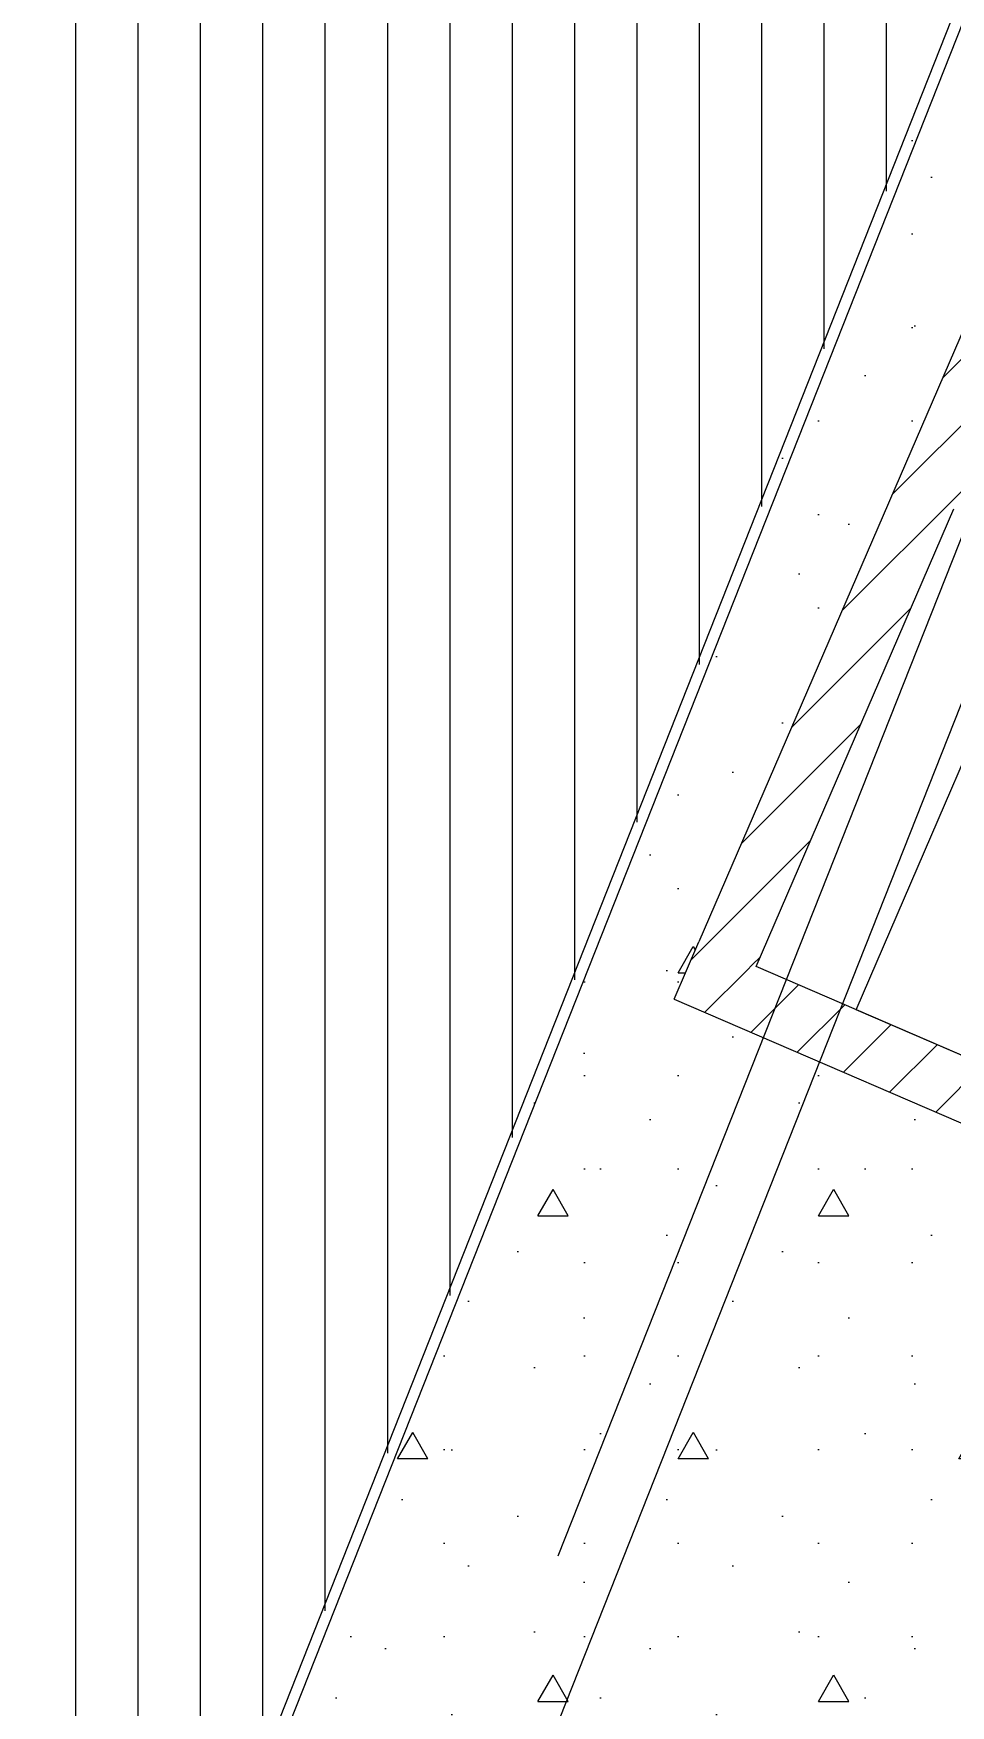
# Model space of a CAD drawing. Header units: millimetres. Extents: x 12535370 to 12566104, y 356204400 to 356234587.
# Drawn here: x 12541231 to 12542701, y 356220425 to 356223107 of the extents above; entities that cross this region are included whole.
import ezdxf
from ezdxf.enums import TextEntityAlignment as Align

# ---------------------------------------------------------------- set-up
doc = ezdxf.new("R2010")
doc.units = ezdxf.units.MM
doc.header["$MEASUREMENT"] = 0
doc.linetypes.add('Dot & Dashed', pattern=[6702.78, 3527.78, -1763.89, 0, -1411.11])
for name, color, linetype in [('New_015 Innenwände', 7, 'Continuous'), ('New_035 Decken', 7, 'Continuous'), ('New_290 Raster _ Achsen', 7, 'Continuous'), ('New_GRUNDSTÜCKSGRENZE', 7, 'Continuous')]:
    doc.layers.add(name, color=color, linetype=linetype)
for name, color, linetype, lineweight in [('New_015 Innenwände_Pen_No__1', 7, 'Continuous', 13), ('New_035 Decken_Pen_No__1', 7, 'Continuous', 13), ('New_255 Plangrafiken_Pen_No__1', 7, 'Continuous', 13), ('New_255 Plangrafiken_Pen_No__39', 8, 'Continuous', 13), ('New_290 Raster _ Achsen_Pen_No__108', 7, 'Continuous', 13), ('New_GRUNDSTÜCKSGRENZE_Pen_No__1', 7, 'Continuous', 13), ('New_HKLS1_Pen_No__21', 1, 'Continuous', 13)]:
    doc.layers.add(name, color=color, linetype=linetype, lineweight=lineweight)
doc.styles.add('GENERATED_STYLE_1', font='arial.ttf')
doc.dimstyles.new('GENERATED_STYLE__1', dxfattribs={"dimtxt": 125, "dimasz": 47.5, "dimexe": 0.18, "dimexo": 2, "dimgap": 0, "dimtad": 1, "dimlfac": 0.001, "dimzin": 0, "dimdsep": 46, "dimtxsty": 'GENERATED_STYLE_1', "dimblk": 'ARROWHEAD_2', "dimblk1": 'ARROWHEAD_2', "dimblk2": 'ARROWHEAD_2', "dimcen": 0.09, "dimclrd": 7, "dimclre": 7, "dimclrt": 7, "dimadec": 0, "dimazin": 0, "dimtfac": 1, "dimtdec": 4, "dimtmove": 0, "dimatfit": 3, "dimfxl": 1, "dimtolj": 1, "dimtzin": 0, "dimarcsym": 0})
pattern_1 = [(45, (12240439.16, 356160438.356), (-53.033009, 53.033009), [])]

# ---------------------------------------------------------------- blocks, each defined once
blk = doc.blocks.new('Slab_1', base_point=(12543125.7, 356224199.6))
at = {"layer": 'New_035 Decken_Pen_No__1', "color": 7, "linetype": 'Continuous', "lineweight": 13, "flags": 128}
blk.add_lwpolyline([(12543125.7, 356224199.6), (12540594.4, 356217796.1), (12557109.9, 356210638.6), (12555849.5, 356218685.3), (12550386.1, 356221050.3), (12550289.5, 356221565.4), (12549847.3, 356224376.9), (12547550.8, 356225368.9), (12546427.5, 356222768.6)], close=True, dxfattribs=at)
blk = doc.blocks.new('Wall_1', base_point=(12539105, 356213987.7))
at = {"layer": 'New_015 Innenwände_Pen_No__1', "color": 7, "linetype": 'Continuous', "lineweight": 13, "flags": 128}
for points in [[(12544625.9, 356227939.6), (12539105, 356213987.7)], [(12539477, 356213840.5), (12544997.9, 356227792.4)]]:
    blk.add_lwpolyline(points, dxfattribs=at)
blk = doc.blocks.new('*X16', base_point=(12240439.2, 356160438.4))
at = {"layer": 'New_255 Plangrafiken_Pen_No__39', "color": 8, "linetype": 'Continuous', "lineweight": 13}
for p, q in [((12541298.2, 356223183.6), (12541298.2, 356222933.6)), ((12541298.2, 356223183.6), (12541298.2, 356222933.6)), ((12541398.2, 356223183.6), (12541398.2, 356222933.6)), ((12541398.2, 356223183.6), (12541398.2, 356222933.6)), ((12541498.2, 356223183.6), (12541498.2, 356222933.6)), ((12541498.2, 356223183.6), (12541498.2, 356222933.6)), ((12541598.2, 356223183.6), (12541598.2, 356222933.6)), ((12541598.2, 356223183.6), (12541598.2, 356222933.6)), ((12541698.2, 356223183.6), (12541698.2, 356222933.6)), ((12541698.2, 356223183.6), (12541698.2, 356222933.6)), ((12541798.2, 356223183.6), (12541798.2, 356222933.6)), ((12541798.2, 356223183.6), (12541798.2, 356222933.6)), ((12541898.2, 356223183.6), (12541898.2, 356222933.6)), ((12541898.2, 356223183.6), (12541898.2, 356222933.6)), ((12541998.2, 356223183.6), (12541998.2, 356222933.6)), ((12541998.2, 356223183.6), (12541998.2, 356222933.6)), ((12542098.2, 356223183.6), (12542098.2, 356222933.6)), ((12542098.2, 356223183.6), (12542098.2, 356222933.6)), ((12542198.2, 356223183.6), (12542198.2, 356222933.6)), ((12542198.2, 356223183.6), (12542198.2, 356222933.6)), ((12542298.2, 356223183.6), (12542298.2, 356222933.6)), ((12542298.2, 356223183.6), (12542298.2, 356222933.6)), ((12542398.2, 356223183.6), (12542398.2, 356222933.6)), ((12542398.2, 356223183.6), (12542398.2, 356222933.6)), ((12542498.2, 356223183.6), (12542498.2, 356222933.6)), ((12542498.2, 356223183.6), (12542498.2, 356222933.6)), ((12542598.2, 356223183.6), (12542598.2, 356222933.6)), ((12542598.2, 356223183.6), (12542598.2, 356222933.6)), ((12541298.2, 356222933.6), (12541298.2, 356222683.6)), ((12541298.2, 356222933.6), (12541298.2, 356222683.6)), ((12541398.2, 356222933.6), (12541398.2, 356222683.6)), ((12541398.2, 356222933.6), (12541398.2, 356222683.6)), ((12541498.2, 356222933.6), (12541498.2, 356222683.6)), ((12541498.2, 356222933.6), (12541498.2, 356222683.6)), ((12541598.2, 356222933.6), (12541598.2, 356222683.6)), ((12541598.2, 356222933.6), (12541598.2, 356222683.6)), ((12541698.2, 356222933.6), (12541698.2, 356222683.6)), ((12541698.2, 356222933.6), (12541698.2, 356222683.6)), ((12541798.2, 356222933.6), (12541798.2, 356222683.6)), ((12541798.2, 356222933.6), (12541798.2, 356222683.6)), ((12541898.2, 356222933.6), (12541898.2, 356222683.6)), ((12541898.2, 356222933.6), (12541898.2, 356222683.6)), ((12541998.2, 356222933.6), (12541998.2, 356222683.6)), ((12541998.2, 356222933.6), (12541998.2, 356222683.6)), ((12542098.2, 356222933.6), (12542098.2, 356222683.6)), ((12542098.2, 356222933.6), (12542098.2, 356222683.6)), ((12542198.2, 356222933.6), (12542198.2, 356222683.6)), ((12542198.2, 356222933.6), (12542198.2, 356222683.6)), ((12542298.2, 356222933.6), (12542298.2, 356222683.6)), ((12542298.2, 356222933.6), (12542298.2, 356222683.6)), ((12542398.2, 356222933.6), (12542398.2, 356222683.6)), ((12542398.2, 356222933.6), (12542398.2, 356222683.6)), ((12542498.2, 356222933.6), (12542498.2, 356222683.6)), ((12542498.2, 356222933.6), (12542498.2, 356222683.6)), ((12542598.2, 356222933.6), (12542598.2, 356222854)), ((12542598.2, 356222933.6), (12542598.2, 356222854)), ((12541298.2, 356222683.6), (12541298.2, 356222433.6)), ((12541298.2, 356222683.6), (12541298.2, 356222433.6)), ((12541398.2, 356222683.6), (12541398.2, 356222433.6)), ((12541398.2, 356222683.6), (12541398.2, 356222433.6)), ((12541498.2, 356222683.6), (12541498.2, 356222433.6)), ((12541498.2, 356222683.6), (12541498.2, 356222433.6)), ((12541598.2, 356222683.6), (12541598.2, 356222433.6)), ((12541598.2, 356222683.6), (12541598.2, 356222433.6)), ((12541698.2, 356222683.6), (12541698.2, 356222433.6)), ((12541698.2, 356222683.6), (12541698.2, 356222433.6)), ((12541798.2, 356222683.6), (12541798.2, 356222433.6)), ((12541798.2, 356222683.6), (12541798.2, 356222433.6)), ((12541898.2, 356222683.6), (12541898.2, 356222433.6)), ((12541898.2, 356222683.6), (12541898.2, 356222433.6)), ((12541998.2, 356222683.6), (12541998.2, 356222433.6)), ((12541998.2, 356222683.6), (12541998.2, 356222433.6)), ((12542098.2, 356222683.6), (12542098.2, 356222433.6)), ((12542098.2, 356222683.6), (12542098.2, 356222433.6)), ((12542198.2, 356222683.6), (12542198.2, 356222433.6)), ((12542198.2, 356222683.6), (12542198.2, 356222433.6)), ((12542298.2, 356222683.6), (12542298.2, 356222433.6)), ((12542298.2, 356222683.6), (12542298.2, 356222433.6)), ((12542398.2, 356222683.6), (12542398.2, 356222433.6)), ((12542398.2, 356222683.6), (12542398.2, 356222433.6)), ((12542498.2, 356222683.6), (12542498.2, 356222600.9)), ((12542498.2, 356222683.6), (12542498.2, 356222600.9)), ((12541298.2, 356222433.6), (12541298.2, 356222183.6)), ((12541298.2, 356222433.6), (12541298.2, 356222183.6)), ((12541398.2, 356222433.6), (12541398.2, 356222183.6)), ((12541398.2, 356222433.6), (12541398.2, 356222183.6)), ((12541498.2, 356222433.6), (12541498.2, 356222183.6)), ((12541498.2, 356222433.6), (12541498.2, 356222183.6)), ((12541598.2, 356222433.6), (12541598.2, 356222183.6)), ((12541598.2, 356222433.6), (12541598.2, 356222183.6)), ((12541698.2, 356222433.6), (12541698.2, 356222183.6)), ((12541698.2, 356222433.6), (12541698.2, 356222183.6)), ((12541798.2, 356222433.6), (12541798.2, 356222183.6)), ((12541798.2, 356222433.6), (12541798.2, 356222183.6)), ((12541898.2, 356222433.6), (12541898.2, 356222183.6)), ((12541898.2, 356222433.6), (12541898.2, 356222183.6)), ((12541998.2, 356222433.6), (12541998.2, 356222183.6)), ((12541998.2, 356222433.6), (12541998.2, 356222183.6)), ((12542098.2, 356222433.6), (12542098.2, 356222183.6)), ((12542098.2, 356222433.6), (12542098.2, 356222183.6)), ((12542198.2, 356222433.6), (12542198.2, 356222183.6)), ((12542198.2, 356222433.6), (12542198.2, 356222183.6)), ((12542298.2, 356222433.6), (12542298.2, 356222183.6)), ((12542298.2, 356222433.6), (12542298.2, 356222183.6)), ((12542398.2, 356222433.6), (12542398.2, 356222347.9)), ((12542398.2, 356222433.6), (12542398.2, 356222347.9)), ((12541298.2, 356222183.6), (12541298.2, 356221933.6)), ((12541298.2, 356222183.6), (12541298.2, 356221933.6)), ((12541398.2, 356222183.6), (12541398.2, 356221933.6)), ((12541398.2, 356222183.6), (12541398.2, 356221933.6)), ((12541498.2, 356222183.6), (12541498.2, 356221933.6)), ((12541498.2, 356222183.6), (12541498.2, 356221933.6)), ((12541598.2, 356222183.6), (12541598.2, 356221933.6)), ((12541598.2, 356222183.6), (12541598.2, 356221933.6)), ((12541698.2, 356222183.6), (12541698.2, 356221933.6)), ((12541698.2, 356222183.6), (12541698.2, 356221933.6)), ((12541798.2, 356222183.6), (12541798.2, 356221933.6)), ((12541798.2, 356222183.6), (12541798.2, 356221933.6)), ((12541898.2, 356222183.6), (12541898.2, 356221933.6)), ((12541898.2, 356222183.6), (12541898.2, 356221933.6)), ((12541998.2, 356222183.6), (12541998.2, 356221933.6)), ((12541998.2, 356222183.6), (12541998.2, 356221933.6)), ((12542098.2, 356222183.6), (12542098.2, 356221933.6)), ((12542098.2, 356222183.6), (12542098.2, 356221933.6)), ((12542198.2, 356222183.6), (12542198.2, 356221933.6)), ((12542198.2, 356222183.6), (12542198.2, 356221933.6)), ((12542298.2, 356222183.6), (12542298.2, 356222094.8)), ((12542298.2, 356222183.6), (12542298.2, 356222094.8)), ((12541298.2, 356221933.6), (12541298.2, 356221683.6)), ((12541298.2, 356221933.6), (12541298.2, 356221683.6)), ((12541398.2, 356221933.6), (12541398.2, 356221683.6)), ((12541398.2, 356221933.6), (12541398.2, 356221683.6)), ((12541498.2, 356221933.6), (12541498.2, 356221683.6)), ((12541498.2, 356221933.6), (12541498.2, 356221683.6)), ((12541598.2, 356221933.6), (12541598.2, 356221683.6)), ((12541598.2, 356221933.6), (12541598.2, 356221683.6)), ((12541698.2, 356221933.6), (12541698.2, 356221683.6)), ((12541698.2, 356221933.6), (12541698.2, 356221683.6)), ((12541798.2, 356221933.6), (12541798.2, 356221683.6)), ((12541798.2, 356221933.6), (12541798.2, 356221683.6)), ((12541898.2, 356221933.6), (12541898.2, 356221683.6)), ((12541898.2, 356221933.6), (12541898.2, 356221683.6)), ((12541998.2, 356221933.6), (12541998.2, 356221683.6)), ((12541998.2, 356221933.6), (12541998.2, 356221683.6)), ((12542098.2, 356221933.6), (12542098.2, 356221683.6)), ((12542098.2, 356221933.6), (12542098.2, 356221683.6)), ((12542198.2, 356221933.6), (12542198.2, 356221841.8)), ((12542198.2, 356221933.6), (12542198.2, 356221841.8)), ((12541298.2, 356221683.6), (12541298.2, 356221433.6)), ((12541298.2, 356221683.6), (12541298.2, 356221433.6)), ((12541398.2, 356221683.6), (12541398.2, 356221433.6)), ((12541398.2, 356221683.6), (12541398.2, 356221433.6)), ((12541498.2, 356221683.6), (12541498.2, 356221433.6)), ((12541498.2, 356221683.6), (12541498.2, 356221433.6)), ((12541598.2, 356221683.6), (12541598.2, 356221433.6)), ((12541598.2, 356221683.6), (12541598.2, 356221433.6)), ((12541698.2, 356221683.6), (12541698.2, 356221433.6)), ((12541698.2, 356221683.6), (12541698.2, 356221433.6)), ((12541798.2, 356221683.6), (12541798.2, 356221433.6)), ((12541798.2, 356221683.6), (12541798.2, 356221433.6)), ((12541898.2, 356221683.6), (12541898.2, 356221433.6)), ((12541898.2, 356221683.6), (12541898.2, 356221433.6)), ((12541998.2, 356221683.6), (12541998.2, 356221433.6)), ((12541998.2, 356221683.6), (12541998.2, 356221433.6)), ((12542098.2, 356221683.6), (12542098.2, 356221588.7)), ((12542098.2, 356221683.6), (12542098.2, 356221588.7)), ((12541298.2, 356221433.6), (12541298.2, 356221183.6)), ((12541298.2, 356221433.6), (12541298.2, 356221183.6)), ((12541398.2, 356221433.6), (12541398.2, 356221183.6)), ((12541398.2, 356221433.6), (12541398.2, 356221183.6)), ((12541498.2, 356221433.6), (12541498.2, 356221183.6)), ((12541498.2, 356221433.6), (12541498.2, 356221183.6)), ((12541598.2, 356221433.6), (12541598.2, 356221183.6)), ((12541598.2, 356221433.6), (12541598.2, 356221183.6)), ((12541698.2, 356221433.6), (12541698.2, 356221183.6)), ((12541698.2, 356221433.6), (12541698.2, 356221183.6)), ((12541798.2, 356221433.6), (12541798.2, 356221183.6)), ((12541798.2, 356221433.6), (12541798.2, 356221183.6)), ((12541898.2, 356221433.6), (12541898.2, 356221183.6)), ((12541898.2, 356221433.6), (12541898.2, 356221183.6)), ((12541998.2, 356221433.6), (12541998.2, 356221335.7)), ((12541998.2, 356221433.6), (12541998.2, 356221335.7)), ((12541298.2, 356221183.6), (12541298.2, 356220933.6)), ((12541298.2, 356221183.6), (12541298.2, 356220933.6)), ((12541398.2, 356221183.6), (12541398.2, 356220933.6)), ((12541398.2, 356221183.6), (12541398.2, 356220933.6)), ((12541498.2, 356221183.6), (12541498.2, 356220933.6)), ((12541498.2, 356221183.6), (12541498.2, 356220933.6)), ((12541598.2, 356221183.6), (12541598.2, 356220933.6)), ((12541598.2, 356221183.6), (12541598.2, 356220933.6)), ((12541698.2, 356221183.6), (12541698.2, 356220933.6)), ((12541698.2, 356221183.6), (12541698.2, 356220933.6)), ((12541798.2, 356221183.6), (12541798.2, 356220933.6)), ((12541798.2, 356221183.6), (12541798.2, 356220933.6)), ((12541898.2, 356221183.6), (12541898.2, 356221082.6)), ((12541898.2, 356221183.6), (12541898.2, 356221082.6)), ((12541298.2, 356220933.6), (12541298.2, 356220683.6)), ((12541298.2, 356220933.6), (12541298.2, 356220683.6)), ((12541398.2, 356220933.6), (12541398.2, 356220683.6)), ((12541398.2, 356220933.6), (12541398.2, 356220683.6)), ((12541498.2, 356220933.6), (12541498.2, 356220683.6)), ((12541498.2, 356220933.6), (12541498.2, 356220683.6)), ((12541598.2, 356220933.6), (12541598.2, 356220683.6)), ((12541598.2, 356220933.6), (12541598.2, 356220683.6)), ((12541698.2, 356220933.6), (12541698.2, 356220683.6)), ((12541698.2, 356220933.6), (12541698.2, 356220683.6)), ((12541798.2, 356220933.6), (12541798.2, 356220829.6)), ((12541798.2, 356220933.6), (12541798.2, 356220829.6)), ((12541298.2, 356220683.6), (12541298.2, 356220433.6)), ((12541298.2, 356220683.6), (12541298.2, 356220433.6)), ((12541398.2, 356220683.6), (12541398.2, 356220433.6)), ((12541398.2, 356220683.6), (12541398.2, 356220433.6)), ((12541498.2, 356220683.6), (12541498.2, 356220433.6)), ((12541498.2, 356220683.6), (12541498.2, 356220433.6)), ((12541598.2, 356220683.6), (12541598.2, 356220433.6)), ((12541598.2, 356220683.6), (12541598.2, 356220433.6)), ((12541698.2, 356220683.6), (12541698.2, 356220576.5)), ((12541698.2, 356220683.6), (12541698.2, 356220576.5)), ((12541298.2, 356220433.6), (12541298.2, 356220183.6)), ((12541298.2, 356220433.6), (12541298.2, 356220183.6)), ((12541398.2, 356220433.6), (12541398.2, 356220183.6)), ((12541398.2, 356220433.6), (12541398.2, 356220183.6)), ((12541498.2, 356220433.6), (12541498.2, 356220183.6)), ((12541498.2, 356220433.6), (12541498.2, 356220183.6)), ((12541598.2, 356220433.6), (12541598.2, 356220323.5)), ((12541598.2, 356220433.6), (12541598.2, 356220323.5))]:
    blk.add_line(p, q, dxfattribs=at)
blk = doc.blocks.new('Fill_5', base_point=(12240439.2, 356160438.4))
at = {"layer": 'New_255 Plangrafiken_Pen_No__39', "color": 8, "linetype": 'Continuous', "lineweight": 13}
blk.add_blockref('*X16', (12240439.2, 356160438.4), dxfattribs=at)
blk = doc.blocks.new('Wall_11', base_point=(12542389.4, 356221610))
at = {"layer": 'New_015 Innenwände', "linetype": 'Continuous', "lineweight": 0, "true_color": 0x000000}
h = blk.add_hatch(dxfattribs=at)
h.set_pattern_fill('BACKSTEIN', color=18, style=0, pattern_type=2)
h.set_pattern_definition(pattern_1)
h.paths.add_polyline_path([(12542258, 356221557.9), (12542389.4, 356221610), (12542297.6, 356221649.7)])
h = blk.add_hatch(dxfattribs=at)
h.set_pattern_fill('BACKSTEIN', color=18, style=0, pattern_type=2)
h.set_pattern_definition(pattern_1)
h.paths.add_polyline_path([(12542389.4, 356221610), (12542258, 356221557.9), (12542349.8, 356221518.2)])
h = blk.add_hatch(dxfattribs=at)
h.set_pattern_fill('BACKSTEIN', color=18, style=0, pattern_type=2)
h.set_pattern_definition(pattern_1)
h.paths.add_polyline_path([(12542349.8, 356221518.2), (12542785.6, 356221330), (12542825.2, 356221421.8), (12542389.4, 356221610)])
h = blk.add_hatch(dxfattribs=at)
h.set_pattern_fill('BACKSTEIN', color=18, style=0, pattern_type=2)
h.set_pattern_definition(pattern_1)
h.paths.add_polyline_path([(12542825.2, 356221421.8), (12542785.6, 356221330), (12542877.4, 356221290.3)])
h = blk.add_hatch(dxfattribs=at)
h.set_pattern_fill('BACKSTEIN', color=18, style=0, pattern_type=2)
h.set_pattern_definition(pattern_1)
h.paths.add_polyline_path([(12542917, 356221382.1), (12542825.2, 356221421.8), (12542877.4, 356221290.3)])
at = {"layer": 'New_015 Innenwände_Pen_No__1', "color": 7, "linetype": 'Continuous', "lineweight": 13, "flags": 128}
for points in [[(12542258, 356221557.9), (12542297.6, 356221649.7)], [(12542825.2, 356221421.8), (12542389.4, 356221610)], [(12542258, 356221557.9), (12542877.4, 356221290.3)], [(12542877.4, 356221290.3), (12542917, 356221382.1)]]:
    blk.add_lwpolyline(points, dxfattribs=at)
blk = doc.blocks.new('Wall_16', base_point=(12543077.7, 356223203.3))
at = {"layer": 'New_015 Innenwände', "linetype": 'Continuous', "lineweight": 0, "true_color": 0x000000}
h = blk.add_hatch(dxfattribs=at)
h.set_pattern_fill('BACKSTEIN', color=18, style=0, pattern_type=2)
h.set_pattern_definition(pattern_1)
h.paths.add_polyline_path([(12542985.9, 356223243), (12542297.6, 356221649.7), (12542389.4, 356221610), (12543077.7, 356223203.3)])
at = {"layer": 'New_015 Innenwände_Pen_No__1', "color": 7, "linetype": 'Continuous', "lineweight": 13, "flags": 128}
for points in [[(12542985.9, 356223243), (12542297.6, 356221649.7)], [(12542746.4, 356222436.2), (12543077.7, 356223203.3)], [(12542389.4, 356221610), (12542706.7, 356222344.4)]]:
    blk.add_lwpolyline(points, dxfattribs=at)
blk = doc.blocks.new('Standard grid marker[8]', base_point=(12539230.2, 356213489.9))
at = {"layer": 'New_290 Raster _ Achsen_Pen_No__108', "color": 7, "linetype": 'Dot & Dashed', "lineweight": 13}
blk.add_line((12539603.7, 356214432.9), (12547078.2, 356233305.9), dxfattribs=at)
at = {"layer": 'New_290 Raster _ Achsen_Pen_No__108', "color": 7, "lineweight": 13, "style": 'GENERATED_STYLE_1'}
for tag, p in [('AC_MarkerText_1_1', (12547559.5, 356234477.6)), ('AC_MarkerText_1_0', (12539209.1, 356213393.3))]:
    blk.add_attdef(tag, text='', height=150, rotation=336.6365, dxfattribs=at).set_placement(p, align=Align.TOP_CENTER)
blk = doc.blocks.new('*D90', base_point=(12240439.2, 356160438.4))
at = {"layer": 'New_GRUNDSTÜCKSGRENZE_Pen_No__1', "color": 7, "linetype": 'Continuous', "lineweight": 13, "transparency": 16777216}
for p, q in [((12544050.5, 356222855.6), (12544005.3, 356222911.9)), ((12544027.9, 356222883.8), (12544039, 356222912.3)), ((12542141.1, 356218037.1), (12544027.9, 356222883.8)), ((12544071.6, 356222866.8), (12543984.2, 356222900.8)), ((12542184.8, 356218020.1), (12542097.4, 356218054.1)), ((12542118.6, 356218065.3), (12542163.7, 356218009)), ((12542130, 356218008.6), (12542141.1, 356218037.1))]:
    blk.add_line(p, q, dxfattribs=at)
at = {"layer": 'New_GRUNDSTÜCKSGRENZE_Pen_No__1', "color": 7, "lineweight": 13, "transparency": 16777216, "insert": (12543168.3, 356220606.8), "char_height": 125, "attachment_point": 7, "rotation": 248.7295, "style": 'GENERATED_STYLE_1'}
blk.add_mtext('\\A1;{\\pql;\\fArial|b0|i0|c0|p0;\\W1.000000;5,20}', dxfattribs=at)
blk = doc.blocks.new('ARROWHEAD_2')
at = {"color": 0, "linetype": 'Continuous', "lineweight": 0}
for p, q in [((-0.378, -0.655), (0.378, 0.655)), ((0, 0), (-1, 0))]:
    blk.add_line(p, q, dxfattribs=at)

msp = doc.modelspace()

# ---------------------------------------------------------------- hatches: boundary and pattern name
at = {"layer": 'New_255 Plangrafiken_Pen_No__39', "linetype": 'Continuous', "lineweight": 13}
h = msp.add_hatch(dxfattribs=at)
h.set_pattern_fill('LIGHTWEIGHT_CONCRETE', color=8, style=0, pattern_type=2)
h.set_pattern_definition([(0, (12542489, 356221209.9), (0, 779.42), [48.75, -401.25]), (0, (12542714, 356221599.65), (0, 779.42), [48.75, -401.25]), (60, (12542489, 356221209.9), (-675, 389.7), [48.75, -401.25]), (60, (12542939, 356221209.9), (-675, 389.71), [48.75, -401.25]), (120, (12542537.8, 356221209.9), (675, 389.7), [48.75, -401.25]), (120, (12542987.8, 356221209.9), (675, 389.71), [48.75, -401.25]), (0, (12542489.03, 356221284.94), (0, 150), [0, -150, 0, -225]), (45, (12542564.03, 356221284.94), (-106.066, 106.066), [0, -112.5, 0, -187.5])])
h.paths.add_polyline_path([(12542808.151, 356223397.546), (12541257.904, 356219445.547), (12541293.864, 356219400.93), (12541561.165, 356219285.46), (12541712.829, 356219636.549), (12542309.124, 356219378.96), (12543720.16, 356223003.573), (12543554.705, 356223075.047), (12543195.309, 356222243.078), (12542654.834, 356222476.554), (12543014.231, 356223308.523)])
h.paths.add_polyline_path([(12542257.989, 356221557.896), (12542877.368, 356221290.334), (12543273.932, 356222208.341), (12542654.553, 356222475.902)], flags=0)

# ---------------------------------------------------------------- linework, layer by layer
at = {"layer": 'New_255 Plangrafiken_Pen_No__1', "color": 7, "linetype": 'Continuous', "lineweight": 13}
msp.add_lwpolyline([(12542825.224, 356221421.791), (12542549.822, 356221540.761), (12542867.073, 356222275.166), (12543142.475, 356222156.197)], close=True, dxfattribs=at)
at = {"layer": 'New_HKLS1_Pen_No__21', "color": 1, "linetype": 'Continuous', "lineweight": 13}
msp.add_lwpolyline([(12542867.073, 356222275.166), (12543142.475, 356222156.196), (12542825.224, 356221421.791), (12542549.822, 356221540.761)], close=True, dxfattribs=at)

# ---------------------------------------------------------------- block references
at = {"layer": 'New_015 Innenwände', "color": 7, "lineweight": 13}
for name, p in [('Wall_1', (12539105.04, 356213987.681)), ('Wall_16', (12543077.715, 356223203.317)), ('Wall_11', (12542389.446, 356221610.04))]:
    msp.add_blockref(name, p, dxfattribs=at)
at = {"layer": 'New_035 Decken', "color": 7, "linetype": 'Continuous', "lineweight": 13}
msp.add_blockref('Slab_1', (12543125.669, 356224199.584), dxfattribs=at)
at = {"layer": 'New_255 Plangrafiken_Pen_No__39', "color": 8, "linetype": 'Continuous', "lineweight": 13}
msp.add_blockref('Fill_5', (12240439.157, 356160438.356), dxfattribs=at)
at = {"layer": 'New_290 Raster _ Achsen', "color": 7, "linetype": 'Continuous', "lineweight": 13}
msp.add_blockref('Standard grid marker[8]', (12539230.19, 356213489.941), dxfattribs=at)

# ---------------------------------------------------------------- dimensions: what is measured, and where the dimension line sits
at = {"layer": 'New_GRUNDSTÜCKSGRENZE', "color": 7, "linetype": 'Continuous', "lineweight": 13}
dim = msp.add_linear_dim(base=(12544027.895, 356222883.774), p1=(12541833.392, 356218156.902), p2=(12543720.16, 356223003.573), angle=68.72946, dimstyle='GENERATED_STYLE__1', dxfattribs=at)
dim.commit()
dim.dimension.update_dxf_attribs({"geometry": '*D90', "text_midpoint": (12543167.865, 356220433.358), "dimtype": 160, "text_rotation": 248.72946})

doc.saveas('drawing.dxf')
